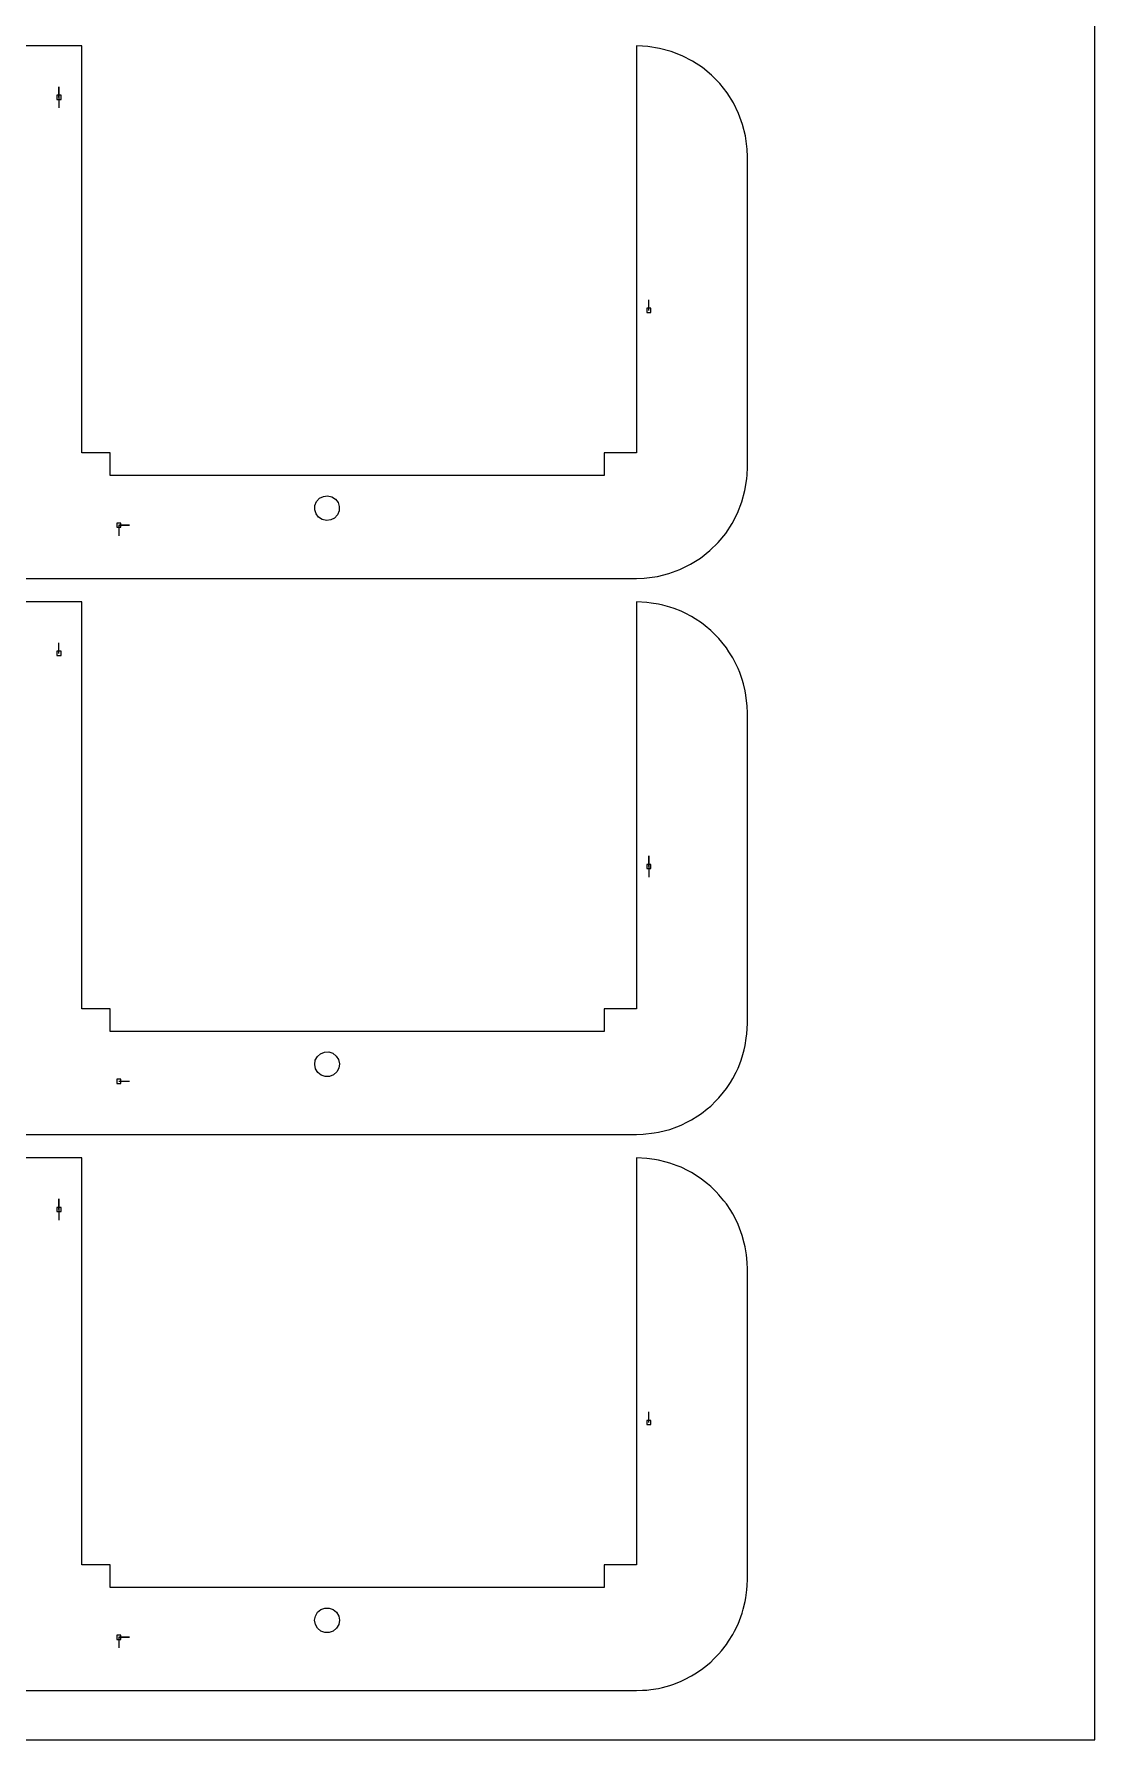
# Model space of a CAD drawing. Extents: x 0 to 570, y 0 to 470.
# Drawn here: x 426.6 to 570, y 0 to 230.6 of the extents above; entities that cross this region are included whole.
import ezdxf

# ---------------------------------------------------------------- set-up
doc = ezdxf.new("R2010")
doc.units = 0

msp = doc.modelspace()

# ---------------------------------------------------------------- linework, layer by layer
at = {"layer": 'annotation', "color": 1}
for p, q in [((429.921885, 222.055631), (429.921885, 223.484381)), ((429.921885, 222.055631), (429.921885, 223.484381)), ((429.921885, 223.484381), (429.921885, 222.055631)), ((429.921885, 222.055631), (429.921885, 220.626881)), ((509.684388, 193.25563), (509.684388, 194.68438)), ((438.01751, 164.217505), (439.44626, 164.217505)), ((438.01751, 164.217505), (439.44626, 164.217505)), ((439.44626, 164.217505), (438.01751, 164.217505)), ((438.01751, 164.217505), (438.01751, 162.788755)), ((429.921885, 146.880629), (429.921885, 148.309379)), ((509.684388, 118.080628), (509.684388, 119.509378)), ((509.684388, 118.080628), (509.684388, 119.509378)), ((509.684388, 119.509378), (509.684388, 118.080628)), ((509.684388, 118.080628), (509.684388, 116.651878)), ((438.01751, 89.042502), (439.44626, 89.042502)), ((429.921885, 71.705627), (429.921885, 73.134377)), ((429.921885, 71.705627), (429.921885, 73.134377)), ((429.921885, 73.134377), (429.921885, 71.705627)), ((429.921885, 71.705627), (429.921885, 70.276877)), ((509.684388, 42.905626), (509.684388, 44.334376)), ((438.017509, 13.8675), (439.446259, 13.8675)), ((438.017509, 13.8675), (439.446259, 13.8675)), ((439.446259, 13.8675), (438.017509, 13.8675)), ((438.017509, 13.8675), (438.017509, 12.43875))]:
    msp.add_line(p, q, dxfattribs=at)
at = {"layer": 'boundary', "color": 5}
for p, q in [((433.01751, 229.017506), (396.389438, 229.017506)), ((433.01751, 193.476741), (433.01751, 229.017506)), ((508.810364, 228.980539), (508.017513, 229.017506)), ((508.017513, 229.017506), (508.017513, 209.558271)), ((509.565785, 228.929931), (508.810364, 228.980539)), ((511.142108, 228.680878), (509.565785, 228.929931)), ((512.683032, 228.265684), (511.142108, 228.680878)), ((514.171083, 227.689049), (512.683032, 228.265684)), ((515.589416, 226.957511), (514.171083, 227.689049)), ((516.922924, 226.078498), (515.589416, 226.957511)), ((518.161696, 225.057454), (516.922924, 226.078498)), ((519.262379, 223.9335), (518.161696, 225.057454)), ((520.259725, 222.672319), (519.262379, 223.9335)), ((521.110316, 221.322024), (520.259725, 222.672319)), ((521.812578, 219.88896), (521.110316, 221.322024)), ((522.358516, 218.389375), (521.812578, 219.88896)), ((522.741973, 216.840249), (522.358516, 218.389375)), ((522.970276, 215.030597), (522.741973, 216.840249)), ((523.017512, 214.017506), (522.970276, 215.030597)), ((523.017512, 187.260463), (523.017512, 214.017506)), ((508.017513, 209.558271), (508.017513, 174.017505)), ((433.01751, 174.017506), (433.01751, 193.476741)), ((523.017511, 172.017506), (523.017512, 187.260463)), ((435.67899, 174.017506), (433.01751, 174.017506)), ((436.829089, 174.017505), (435.67899, 174.017506)), ((436.829089, 171.864066), (436.829089, 174.017505)), ((504.961274, 174.017506), (503.640587, 174.017506)), ((503.640587, 174.017506), (503.640587, 171.864066)), ((508.017513, 174.017505), (504.961274, 174.017506)), ((436.829089, 170.933505), (436.829089, 171.864066)), ((454.153862, 170.933505), (436.829089, 170.933505)), ((503.640588, 170.933505), (454.153862, 170.933505)), ((503.640587, 171.864066), (503.640588, 170.933505)), ((522.929937, 170.46923), (522.970276, 171.004414)), ((522.970276, 171.004414), (523.017511, 172.017506)), ((522.265691, 167.351989), (522.680886, 168.89291)), ((522.680886, 168.89291), (522.929937, 170.46923)), ((521.689064, 165.86393), (522.265691, 167.351989)), ((520.078509, 163.112098), (520.957514, 164.445598)), ((520.957514, 164.445598), (521.689064, 165.86393)), ((517.933506, 160.77264), (519.057465, 161.873323)), ((519.057465, 161.873323), (520.078509, 163.112098)), ((515.322024, 158.924699), (516.672332, 159.775296)), ((516.672332, 159.775296), (517.933506, 160.77264)), ((403.134702, 157.017504), (492.324847, 157.017504)), ((492.324847, 157.017504), (508.017513, 157.017505)), ((508.017513, 157.017505), (509.030602, 157.06474)), ((509.030602, 157.06474), (510.840256, 157.293046)), ((510.840256, 157.293046), (512.389383, 157.676503)), ((512.389383, 157.676503), (513.888965, 158.222449)), ((513.888965, 158.222449), (515.322024, 158.924699)), ((433.01751, 153.842504), (401.170656, 153.842504)), ((433.01751, 122.941026), (433.01751, 153.842504)), ((509.413231, 153.777429), (508.017513, 153.842504)), ((508.017513, 153.842504), (508.017513, 129.743982)), ((510.013217, 153.688939), (509.413231, 153.777429)), ((510.992809, 153.544463), (510.013217, 153.688939)), ((511.579993, 153.392702), (510.992809, 153.544463)), ((512.538682, 153.144921), (511.579993, 153.392702)), ((513.106403, 152.931603), (512.538682, 153.144921)), ((514.033316, 152.583321), (513.106403, 152.931603)), ((514.575148, 152.310868), (514.033316, 152.583321)), ((515.459791, 151.866035), (514.575148, 152.310868)), ((515.969599, 151.537532), (515.459791, 151.866035)), ((516.801957, 151.001187), (515.969599, 151.537532)), ((517.277712, 150.616974), (516.801957, 151.001187)), ((518.054473, 149.989675), (517.277712, 150.616974)), ((518.476177, 149.567974), (518.054473, 149.989675)), ((519.164689, 148.879465), (518.476177, 149.567974)), ((519.548901, 148.403707), (519.164689, 148.879465)), ((520.1762, 147.626941), (519.548901, 148.403707)), ((520.5047, 147.117139), (520.1762, 147.626941)), ((521.04104, 146.28479), (520.5047, 147.117139)), ((521.313499, 145.742955), (521.04104, 146.28479)), ((521.758341, 144.858308), (521.313499, 145.742955)), ((521.971654, 144.290586), (521.758341, 144.858308)), ((522.319928, 143.363672), (521.971654, 144.290586)), ((522.471692, 142.776489), (522.319928, 143.363672)), ((522.719474, 141.817801), (522.471692, 142.776489)), ((522.807962, 141.217815), (522.719474, 141.817801)), ((522.974884, 139.756757), (522.807962, 141.217815)), ((523.017512, 138.842504), (522.974884, 139.756757)), ((523.017512, 110.598343), (523.017512, 138.842504)), ((508.017513, 129.743982), (508.017513, 98.842503)), ((433.01751, 98.842503), (433.01751, 122.941026)), ((523.017511, 96.842504), (523.017512, 110.598343)), ((435.331576, 98.842503), (433.01751, 98.842503)), ((436.829089, 98.842503), (435.331576, 98.842503)), ((436.829089, 96.970162), (436.829089, 98.842503)), ((436.829089, 95.758503), (436.829089, 96.970162)), ((505.360217, 98.842503), (503.640587, 98.842503)), ((503.640587, 98.842503), (503.640587, 96.970162)), ((503.640587, 96.970162), (503.640588, 95.758503)), ((508.017513, 98.842503), (505.360217, 98.842503)), ((459.387211, 95.758503), (436.829089, 95.758503)), ((503.640588, 95.758503), (459.387211, 95.758503)), ((522.719474, 93.867206), (522.863948, 94.846796)), ((522.863948, 94.846796), (522.952436, 95.446782)), ((522.952436, 95.446782), (523.017511, 96.842504)), ((522.106615, 91.753614), (522.319928, 92.321338)), ((522.319928, 92.321338), (522.56771, 93.280024)), ((522.56771, 93.280024), (522.719474, 93.867206)), ((521.04104, 89.40022), (521.485881, 90.284863)), ((521.485881, 90.284863), (521.758341, 90.826695)), ((521.758341, 90.826695), (522.106615, 91.753614)), ((519.791988, 87.582307), (520.1762, 88.058063)), ((520.1762, 88.058063), (520.712539, 88.890415)), ((520.712539, 88.890415), (521.04104, 89.40022)), ((517.578718, 85.311117), (518.054473, 85.695328)), ((518.054473, 85.695328), (518.742985, 86.38384)), ((518.742985, 86.38384), (519.164688, 86.805544)), ((519.164688, 86.805544), (519.791988, 87.582307)), ((513.465594, 82.888369), (514.033316, 83.101685)), ((514.033316, 83.101685), (514.917959, 83.546518)), ((514.917959, 83.546518), (515.459791, 83.818972)), ((515.459791, 83.818972), (516.292149, 84.355316)), ((516.292149, 84.355316), (516.801957, 84.68382)), ((516.801957, 84.68382), (517.578718, 85.311117)), ((399.708635, 81.842502), (493.855839, 81.842502)), ((493.855839, 81.842502), (508.017513, 81.842503)), ((508.017513, 81.842503), (508.931764, 81.88513)), ((508.931764, 81.88513), (510.392823, 82.052054)), ((510.392823, 82.052054), (510.99281, 82.140543)), ((510.99281, 82.140543), (511.951498, 82.388326)), ((511.951498, 82.388326), (512.538682, 82.540089)), ((512.538682, 82.540089), (513.465594, 82.888369)), ((433.01751, 78.667502), (405.951873, 78.667502)), ((433.01751, 52.40531), (433.01751, 78.667502)), ((508.017513, 78.667502), (508.017512, 49.929693)), ((509.41323, 78.602426), (508.017513, 78.667502)), ((510.46065, 78.447947), (509.41323, 78.602426)), ((510.992809, 78.369461), (510.46065, 78.447947)), ((512.017878, 78.104525), (510.992809, 78.369461)), ((512.538682, 77.969919), (512.017878, 78.104525)), ((513.529774, 77.597522), (512.538682, 77.969919)), ((514.033316, 77.408319), (513.529774, 77.597522)), ((514.979212, 76.932686), (514.033316, 77.408319)), ((515.459791, 76.691033), (514.979212, 76.932686)), ((516.349782, 76.117552), (515.459791, 76.691033)), ((516.801957, 75.826185), (516.349782, 76.117552)), ((517.6325, 75.155451), (516.801957, 75.826185)), ((518.054473, 74.814673), (517.6325, 75.155451)), ((518.790657, 74.078493), (518.054473, 74.814673)), ((519.164688, 73.704463), (518.790657, 74.078493)), ((519.835422, 72.873914), (519.164688, 73.704463)), ((520.1762, 72.451939), (519.835422, 72.873914)), ((520.749675, 71.561958), (520.1762, 72.451939)), ((521.041039, 71.109788), (520.749675, 71.561958)), ((521.516682, 70.163887), (521.041039, 71.109788)), ((521.75834, 69.683306), (521.516682, 70.163887)), ((522.130729, 68.692212), (521.75834, 69.683306)), ((522.319928, 68.188669), (522.130729, 68.692212)), ((522.584867, 67.163602), (522.319928, 68.188669)), ((522.719474, 66.642799), (522.584867, 67.163602)), ((522.873951, 65.595381), (522.719474, 66.642799)), ((522.952435, 65.063223), (522.873951, 65.595381)), ((522.979493, 64.482916), (522.952435, 65.063223)), ((523.017511, 63.667502), (522.979493, 64.482916)), ((523.017511, 33.936223), (523.017511, 63.667502)), ((433.01751, 23.667501), (433.01751, 52.40531)), ((508.017512, 49.929693), (508.017513, 23.667501)), ((523.017511, 21.667502), (523.017511, 33.936223)), ((434.984161, 23.667501), (433.01751, 23.667501)), ((436.829089, 23.667501), (434.984161, 23.667501)), ((436.829089, 22.076257), (436.829089, 23.667501)), ((505.759161, 23.667501), (503.640587, 23.667501)), ((503.640587, 23.667501), (503.640587, 22.076257)), ((508.017513, 23.667501), (505.759161, 23.667501)), ((436.829089, 20.5835), (436.829089, 22.076257)), ((503.640587, 22.076257), (503.640587, 20.583501)), ((522.952436, 20.27178), (522.979493, 20.852086)), ((522.979493, 20.852086), (523.017511, 21.667502)), ((464.62056, 20.583501), (436.829089, 20.5835)), ((503.640587, 20.583501), (464.62056, 20.583501)), ((522.454535, 17.667138), (522.719474, 18.692204)), ((522.719474, 18.692204), (522.797959, 19.224362)), ((522.797959, 19.224362), (522.952436, 20.27178)), ((521.758341, 15.651693), (521.947539, 16.155238)), ((521.947539, 16.155238), (522.319928, 17.146336)), ((522.319928, 17.146336), (522.454535, 17.667138)), ((520.467564, 13.335233), (521.041039, 14.225218)), ((521.041039, 14.225218), (521.282698, 14.705797)), ((521.282698, 14.705797), (521.758341, 15.651693)), ((518.428504, 10.894358), (519.164688, 11.630542)), ((519.164688, 11.630542), (519.505466, 12.052515)), ((519.505466, 12.052515), (520.1762, 12.883061)), ((520.1762, 12.883061), (520.467564, 13.335233)), ((515.911966, 8.935336), (516.801957, 9.508818)), ((516.801957, 9.508818), (517.223929, 9.849595)), ((517.223929, 9.849595), (518.054473, 10.520326)), ((518.054473, 10.520326), (518.428504, 10.894358)), ((509.94539, 6.811062), (510.992809, 6.965541)), ((510.992809, 6.965541), (511.513613, 7.100148)), ((511.513613, 7.100148), (512.538682, 7.365086)), ((512.538682, 7.365086), (513.042223, 7.554288)), ((513.042223, 7.554288), (514.033315, 7.926683)), ((514.033315, 7.926683), (514.513895, 8.168337)), ((514.513895, 8.168337), (515.459791, 8.643969)), ((515.459791, 8.643969), (515.911966, 8.935336)), ((396.282567, 6.6675), (495.386831, 6.6675)), ((495.386831, 6.6675), (508.017513, 6.6675)), ((508.017513, 6.6675), (508.832926, 6.705519)), ((508.832926, 6.705519), (509.41323, 6.732576)), ((509.41323, 6.732576), (509.94539, 6.811062))]:
    msp.add_line(p, q, dxfattribs=at)
at = {"layer": 'frame', "color": 5}
for p, q in [((570, 0), (570, 470)), ((0, 0), (570, 0))]:
    msp.add_line(p, q, dxfattribs=at)
at = {"layer": 'hole', "color": 5}
for p, q in [((430.207635, 222.341381), (429.636135, 222.341381)), ((429.636135, 222.341381), (429.636135, 221.769881)), ((429.636135, 221.769881), (430.207635, 221.769881)), ((430.207635, 221.769881), (430.207635, 222.341381)), ((509.970138, 193.54138), (509.398638, 193.54138)), ((509.398638, 193.54138), (509.398638, 192.96988)), ((509.398638, 192.96988), (509.970138, 192.96988)), ((509.970138, 192.96988), (509.970138, 193.54138)), ((464.510914, 166.30714), (464.53902, 166.88727)), ((464.682922, 165.752381), (464.510914, 166.30714)), ((464.53902, 166.88727), (464.763851, 167.422801)), ((464.763851, 167.422801), (465.158282, 167.849141)), ((465.158282, 167.849141), (465.674744, 168.114866)), ((465.674744, 168.114866), (466.250942, 168.187926)), ((466.250942, 168.187926), (466.81738, 168.059507)), ((466.81738, 168.059507), (467.305731, 167.745101)), ((467.305731, 167.745101), (467.657101, 167.282628)), ((467.801, 166.147741), (467.576172, 165.612209)), ((467.657101, 167.282628), (467.829107, 166.727872)), ((467.829107, 166.727872), (467.801, 166.147741)), ((438.30326, 164.503255), (437.73176, 164.503255)), ((437.73176, 164.503255), (437.73176, 163.931755)), ((437.73176, 163.931755), (438.30326, 163.931755)), ((438.30326, 163.931755), (438.30326, 164.503255)), ((465.034292, 165.289909), (464.682922, 165.752381)), ((465.522647, 164.975503), (465.034292, 165.289909)), ((466.089084, 164.847085), (465.522647, 164.975503)), ((466.665284, 164.920144), (466.089084, 164.847085)), ((467.181741, 165.185869), (466.665284, 164.920144)), ((467.576172, 165.612209), (467.181741, 165.185869)), ((430.207635, 147.166379), (429.636135, 147.166379)), ((429.636135, 147.166379), (429.636135, 146.594879)), ((429.636135, 146.594879), (430.207635, 146.594879)), ((430.207635, 146.594879), (430.207635, 147.166379)), ((509.970138, 118.366378), (509.398638, 118.366378)), ((509.398638, 118.366378), (509.398638, 117.794878)), ((509.398638, 117.794878), (509.970138, 117.794878)), ((509.970138, 117.794878), (509.970138, 118.366378)), ((464.581126, 91.869403), (464.85716, 92.381058)), ((464.85716, 92.381058), (465.29154, 92.767448)), ((465.29154, 92.767448), (465.831879, 92.981969)), ((465.831879, 92.981969), (466.413003, 92.998746)), ((466.413003, 92.998746), (466.964815, 92.815755)), ((466.964815, 92.815755), (467.420762, 92.45507)), ((467.420762, 92.45507), (467.725854, 91.960191)), ((464.496737, 91.294197), (464.581126, 91.869403)), ((464.61417, 90.724814), (464.496737, 91.294197)), ((464.919262, 90.229938), (464.61417, 90.724814)), ((465.37521, 89.869253), (464.919262, 90.229938)), ((467.482864, 90.303949), (467.048485, 89.917559)), ((467.758898, 90.815602), (467.482864, 90.303949)), ((467.725854, 91.960191), (467.843287, 91.390811)), ((467.843287, 91.390811), (467.758898, 90.815602)), ((438.30326, 89.328252), (437.73176, 89.328252)), ((437.73176, 89.328252), (437.73176, 88.756752)), ((437.73176, 88.756752), (438.30326, 88.756752)), ((438.30326, 88.756752), (438.30326, 89.328252)), ((465.927025, 89.686262), (465.37521, 89.869253)), ((466.50815, 89.703039), (465.927025, 89.686262)), ((467.048485, 89.917559), (466.50815, 89.703039)), ((430.207635, 71.991377), (429.636135, 71.991377)), ((429.636135, 71.991377), (429.636135, 71.419877)), ((430.207635, 71.419877), (430.207635, 71.991377)), ((429.636135, 71.419877), (430.207635, 71.419877)), ((509.970138, 43.191376), (509.398638, 43.191376)), ((509.398638, 43.191376), (509.398638, 42.619876)), ((509.398638, 42.619876), (509.970138, 42.619876)), ((509.970138, 42.619876), (509.970138, 43.191376)), ((464.492511, 16.167502), (464.593676, 16.74124)), ((464.593676, 15.59376), (464.492511, 16.167502)), ((464.593676, 16.74124), (464.884974, 17.245779)), ((464.884974, 17.245779), (465.331261, 17.620259)), ((465.331261, 17.620259), (465.878718, 17.819518)), ((465.878718, 17.819518), (466.46131, 17.819517)), ((466.46131, 17.819517), (467.008763, 17.62026)), ((467.008763, 17.62026), (467.455051, 17.245779)), ((467.455051, 17.245779), (467.746348, 16.74124)), ((467.746348, 16.74124), (467.847514, 16.167501)), ((467.847514, 16.167501), (467.746348, 15.59376)), ((438.303259, 14.15325), (437.731759, 14.15325)), ((437.731759, 14.15325), (437.731759, 13.58175)), ((438.303259, 13.58175), (438.303259, 14.15325)), ((464.884974, 15.089224), (464.593676, 15.59376)), ((465.331262, 14.714744), (464.884974, 15.089224)), ((465.878718, 14.515486), (465.331262, 14.714744)), ((466.46131, 14.515486), (465.878718, 14.515486)), ((467.008763, 14.714744), (466.46131, 14.515486)), ((467.455051, 15.089224), (467.008763, 14.714744)), ((467.746348, 15.59376), (467.455051, 15.089224)), ((437.731759, 13.58175), (438.303259, 13.58175))]:
    msp.add_line(p, q, dxfattribs=at)

doc.saveas('drawing.dxf')
